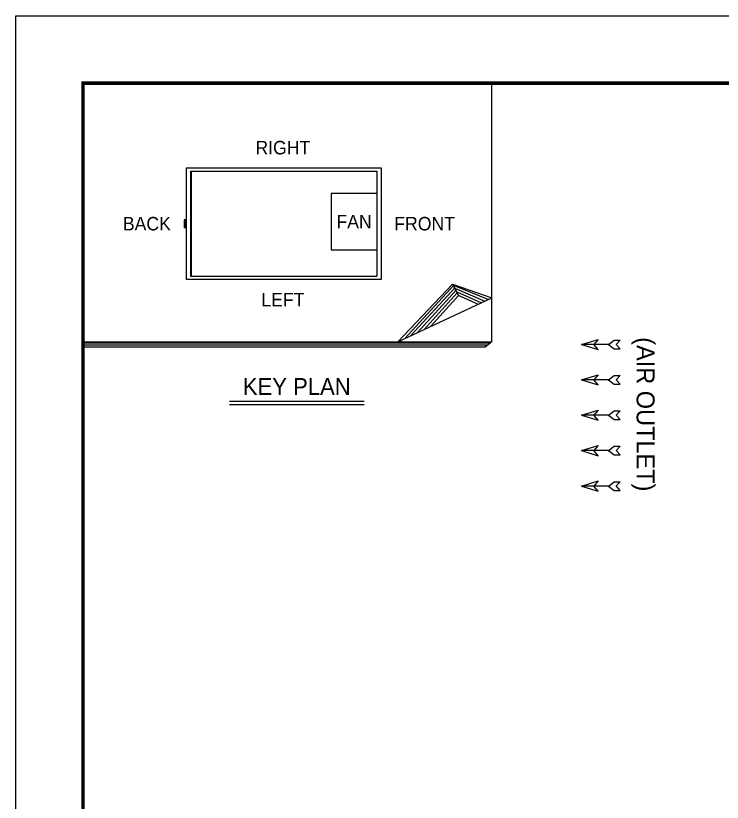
# Model space of a CAD drawing. Header units: millimetres. Extents: x -17070 to 48083, y -291348 to 45670.
# Drawn here: x 18676 to 26015, y 37502 to 45670 of the extents above; entities that cross this region are included whole.
import ezdxf
from ezdxf.enums import TextEntityAlignment as Align

# ---------------------------------------------------------------- set-up
doc = ezdxf.new("R2010")
doc.units = ezdxf.units.MM
for name, color, linetype in [('냉각탑', 4, 'Continuous'), ('냉각탑_box', 1, 'Continuous'), ('냉각탑_dim', 1, 'Continuous'), ('냉각탑_form', 1, 'Continuous'), ('냉각탑_text', 3, 'Continuous')]:
    doc.layers.add(name, color=color, linetype=linetype)
doc.styles.add('돋움', font='Dotum.ttf')

# ---------------------------------------------------------------- blocks, each defined once
blk = doc.blocks.new('화살표 IN OUT')
at = {"layer": '냉각탑_dim'}
for p, q in [((-322.7, 43), (-383.9, 43)), ((-343.1, 0.5), (-383.9, 43)), ((-383.9, -43), (-343.1, 0.5)), ((-266.4, 0), (-322.7, 43)), ((-266.4, 0), (-322.7, -43)), ((-266.4, 0), (0, 0)), ((-163.5, 50), (-121.5, 0)), ((0, 0), (-163.5, 50)), ((-163.5, -50), (-121.5, 0)), ((0, 0), (-163.5, -50)), ((-322.7, -43), (-383.9, -43))]:
    blk.add_line(p, q, dxfattribs=at)

msp = doc.modelspace()

# ---------------------------------------------------------------- linework, layer by layer
at = {"layer": 'Defpoints'}
msp.add_lwpolyline([(18676.2, 45669.8), (48083.4, 45669.8), (48083.4, 24874.7), (18676.2, 24874.7)], close=True, dxfattribs=at)
at = {"layer": '냉각탑', "ltscale": 30}
for p, q in [((20493.1, 44056.6), (20493.1, 42964.2)), ((20493.1, 44056.6), (22427.9, 44056.6)), ((20502.3, 42964.2), (20502.3, 44056.6)), ((22427.9, 44056.6), (22427.9, 42964.2)), ((20493.1, 42964.2), (22427.9, 42964.2))]:
    msp.add_line(p, q, dxfattribs=at)
msp.add_lwpolyline([(20447, 44086.5), (20447, 42934.2), (22475.1, 42934.2), (22475.1, 44086.5)], close=True, dxfattribs=at)
for points in [[(22427.9, 43825), (21953.9, 43825), (21953.5, 43238.5), (22427.9, 43238.5)], [(20438.2, 43551.1), (20426.6, 43551.1), (20426.6, 43469.6), (20438.2, 43469.6)], [(20432.4, 43551.1), (20432.4, 43469.6)], [(20438.2, 43469.6), (20438.2, 43551.1)]]:
    msp.add_lwpolyline(points, dxfattribs=at)
at = {"layer": '냉각탑_box'}
for p, q in [((23621.2, 42284.4), (23621.2, 44969.6)), ((22647, 42284.4), (23212.4, 42882.1)), ((22714.5, 42316), (23228.9, 42875.2)), ((22782.1, 42347.6), (23240.1, 42847.2)), ((22849.7, 42379.2), (23251.3, 42819.2)), ((23212.4, 42882.1), (23621.2, 42739.6)), ((23212.4, 42882.1), (23273.8, 42763.3)), ((23231.2, 42869.5), (23585.6, 42723)), ((23244.7, 42835.8), (23550.1, 42706.4)), ((23258.2, 42802), (23514.5, 42689.8)), ((22647, 42284.4), (23621.2, 42739.6)), ((22917.3, 42410.7), (23262.6, 42791.3)), ((22984.9, 42442.3), (23273.8, 42763.3)), ((23271.8, 42768.3), (23478.9, 42673.2)), ((19376.3, 42284.4), (23621.2, 42284.4)), ((19376.3, 42272.8), (23607.1, 42272.8)), ((19376.3, 42251.3), (23581.1, 42251.3)), ((23621.2, 42284.4), (23555.1, 42229.8)), ((19376.3, 42229.8), (23555.1, 42229.8)), ((20895.4, 41668), (22295.4, 41668)), ((20895.4, 41633), (22295.4, 41633))]:
    msp.add_line(p, q, dxfattribs=at)
at = {"layer": '냉각탑_form', "const_width": 35}
msp.add_lwpolyline([(19376.3, 44969.6), (19376.3, 25574.9), (47383.2, 25574.9), (47383.2, 44969.6)], close=True, dxfattribs=at)

# ---------------------------------------------------------------- block references
at = {"layer": '냉각탑_dim', "xscale": -1.04999997375291, "yscale": 1.04999997374806, "zscale": 1.04999997375}
for p in [(24553.1, 42255.6), (24553.1, 41888.1), (24553.1, 41520.6), (24553.1, 41153.1), (24553.1, 40785.6)]:
    msp.add_blockref('화살표 IN OUT', p, dxfattribs=at)

# ---------------------------------------------------------------- texts
at = {"layer": '냉각탑_text', "style": '돋움'}
for s, height, p in [('RIGHT', 140, (21451, 44300.1)), ('BACK', 140, (20038.3, 43510.4)), ('FAN', 140, (22190.7, 43531.7)), ('FRONT', 140, (22923.7, 43510.4)), ('LEFT', 140, (21451, 42721.3)), ('KEY PLAN', 175, (21595.4, 41819.6))]:
    msp.add_text(s, height=height, dxfattribs=at).set_placement(p, align=Align.MIDDLE_CENTER)
msp.add_text('(AIR OUTLET)', height=186.667, rotation=270, dxfattribs=at).set_placement((25219, 41530.6), align=Align.MIDDLE_CENTER)

doc.saveas('drawing.dxf')
